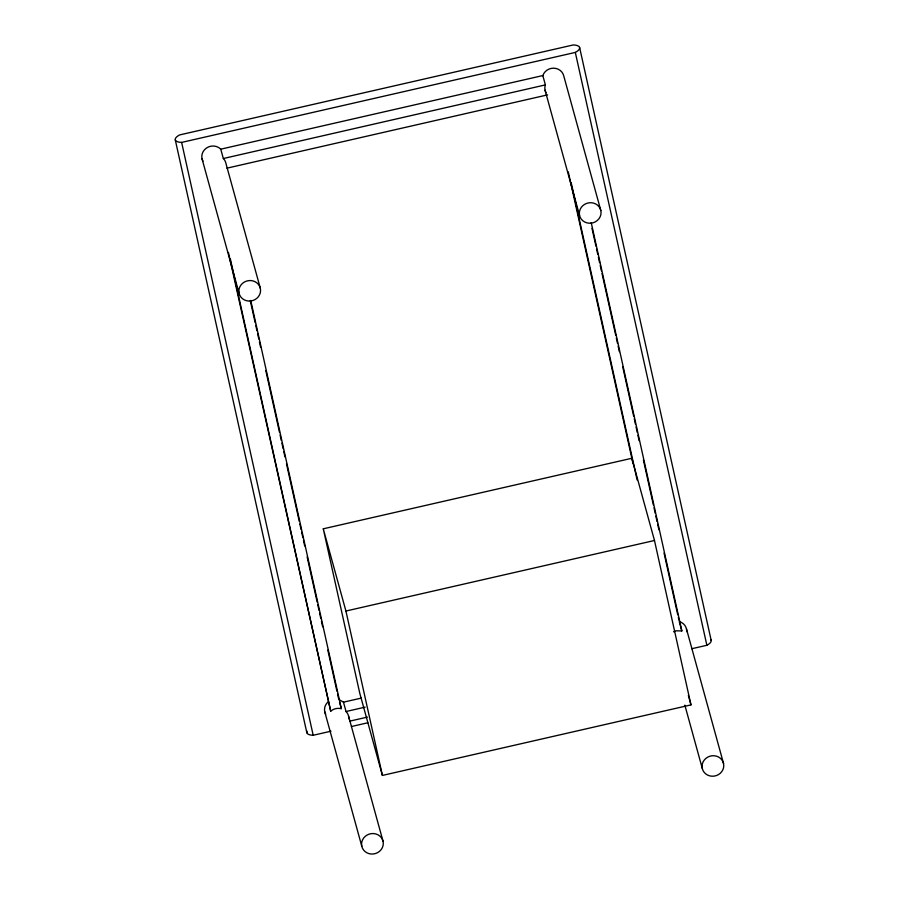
<?xml version="1.0" encoding="UTF-8"?>
<svg xmlns="http://www.w3.org/2000/svg" width="899" height="899" viewBox="0 0 899 899"><rect width="100%" height="100%" fill="white"/><g stroke="black" fill="none" stroke-linecap="round" stroke-linejoin="round"><path stroke-width="1.35" d="M673.542 631.772L676.217 630.806L681.835 630.929L591.216 222.615M575.315 52.423A13.642 4.843 -12.5 0 0 573.259 44.95L179.564 134.94A13.642 4.843 -12.5 0 0 181.632 142.413L575.315 52.423L706.872 645.28L691.837 648.707M202.949 161.191A10.912 10.204 -15.4 0 1 206.534 147.987A10.912 10.204 -15.4 0 1 220.761 149.178L542.816 75.561A10.912 10.204 -15.4 0 1 553.75 68.178A10.912 10.204 -15.4 0 1 563.774 75.999L600.835 210.535A10.912 10.204 -15.4 0 1 586.789 222.817A10.912 10.204 -15.4 0 1 582.957 205.556A10.912 10.204 -15.4 0 1 600.835 210.535M220.761 149.178L223.334 158.516L545.39 84.899L542.816 75.561M226.908 168.169L547.603 94.867M323.269 528.814L631.84 458.276L654.483 540.49L690.971 704.895L382.401 775.432L359.757 693.208L323.269 528.814L345.924 611.028L382.401 775.432M345.924 611.028L654.483 540.49M337.563 693.927L338.777 699.411L343.474 702.164L361.218 698.118M343.474 702.164L346.048 711.514L365.151 707.142M349.632 721.167L367.365 717.11M307.076 731.179A13.642 4.843 -12.5 0 0 313.189 735.27L330.967 731.202M351.464 726.516L367.871 722.762M545.064 90.203L579.552 215.4M686.488 628.997L723.549 763.532A10.912 10.204 -15.4 0 1 709.502 775.815A10.912 10.204 -15.4 0 1 705.681 758.554A10.912 10.204 -15.4 0 1 723.549 763.532M681.835 630.929L679.262 621.58A10.912 10.204 -15.4 0 1 686.701 631.66M688.364 695.455L690.971 704.895M684.847 705.131L702.276 768.398M260.35 288.365A10.912 10.204 -15.4 0 0 242.472 283.387A10.912 10.204 -15.4 0 0 246.304 300.648A10.912 10.204 -15.4 0 0 260.35 288.365L225.863 163.168A10.912 10.204 -15.4 0 0 223.334 158.516M202.005 158.696L239.067 293.231M348.587 716.166L383.064 841.363A10.912 10.204 -15.4 0 1 369.017 853.645A10.912 10.204 -15.4 0 1 365.196 836.385A10.912 10.204 -15.4 0 1 383.064 841.363M339.507 702.085L340.979 707.423M228.402 252.428L330.708 711.188A10.912 10.204 -15.4 0 1 341.35 708.76L250.742 300.446M324.73 711.693L361.791 846.229M579.608 47.467L711.165 640.324M591.991 228.346L595.947 246.157M596.554 248.899L597.768 254.372M598.374 257.114L599.588 262.598M600.206 265.34L601.42 270.824M602.027 273.554L615.714 335.215M616.321 337.957L617.534 343.44M618.141 346.182L619.355 351.655M622.704 366.736L633.649 416.057M634.256 418.799L635.469 424.283M636.076 427.014L637.301 432.498M637.908 435.24L639.122 440.724M643.381 459.906L653.416 505.114M654.023 507.856L655.236 513.34M655.843 516.082L657.057 521.555M657.675 524.297L658.888 529.781M664.058 553.076L677.734 614.736M678.34 617.467L678.959 620.209M571.157 182.587L637.144 479.954M568.28 171.866L633.053 463.76M250.293 300.693L255.159 322.617M255.766 325.359L256.979 330.832M257.586 333.574L258.811 339.058M259.418 341.8L260.631 347.272M265.801 370.568L279.477 432.228M280.095 434.97L281.308 440.454M281.915 443.185L283.129 448.668M283.736 451.41L284.961 456.894M286.478 463.738L299.243 521.285M299.85 524.027L301.075 529.511M301.682 532.253L302.896 537.737M303.502 540.468L304.716 545.951M307.155 556.919L317.19 602.128M317.797 604.87L319.01 610.354M319.617 613.096L320.831 618.568M321.437 621.31L322.662 626.794M327.832 650.089L336.945 691.196M230.369 259.036L330.708 711.188M181.632 142.413L313.189 735.27M175.283 139.896L306.84 732.741M710.806 639.639A13.642 4.843 -12.5 0 1 706.872 645.28M325.663 714.188A10.912 10.204 -15.4 0 1 328.135 701.849M346.048 711.514A10.912 10.204 -15.4 0 1 348.79 718.829M546.008 92.698A10.912 10.204 -15.4 0 1 545.39 84.899"/></g></svg>
